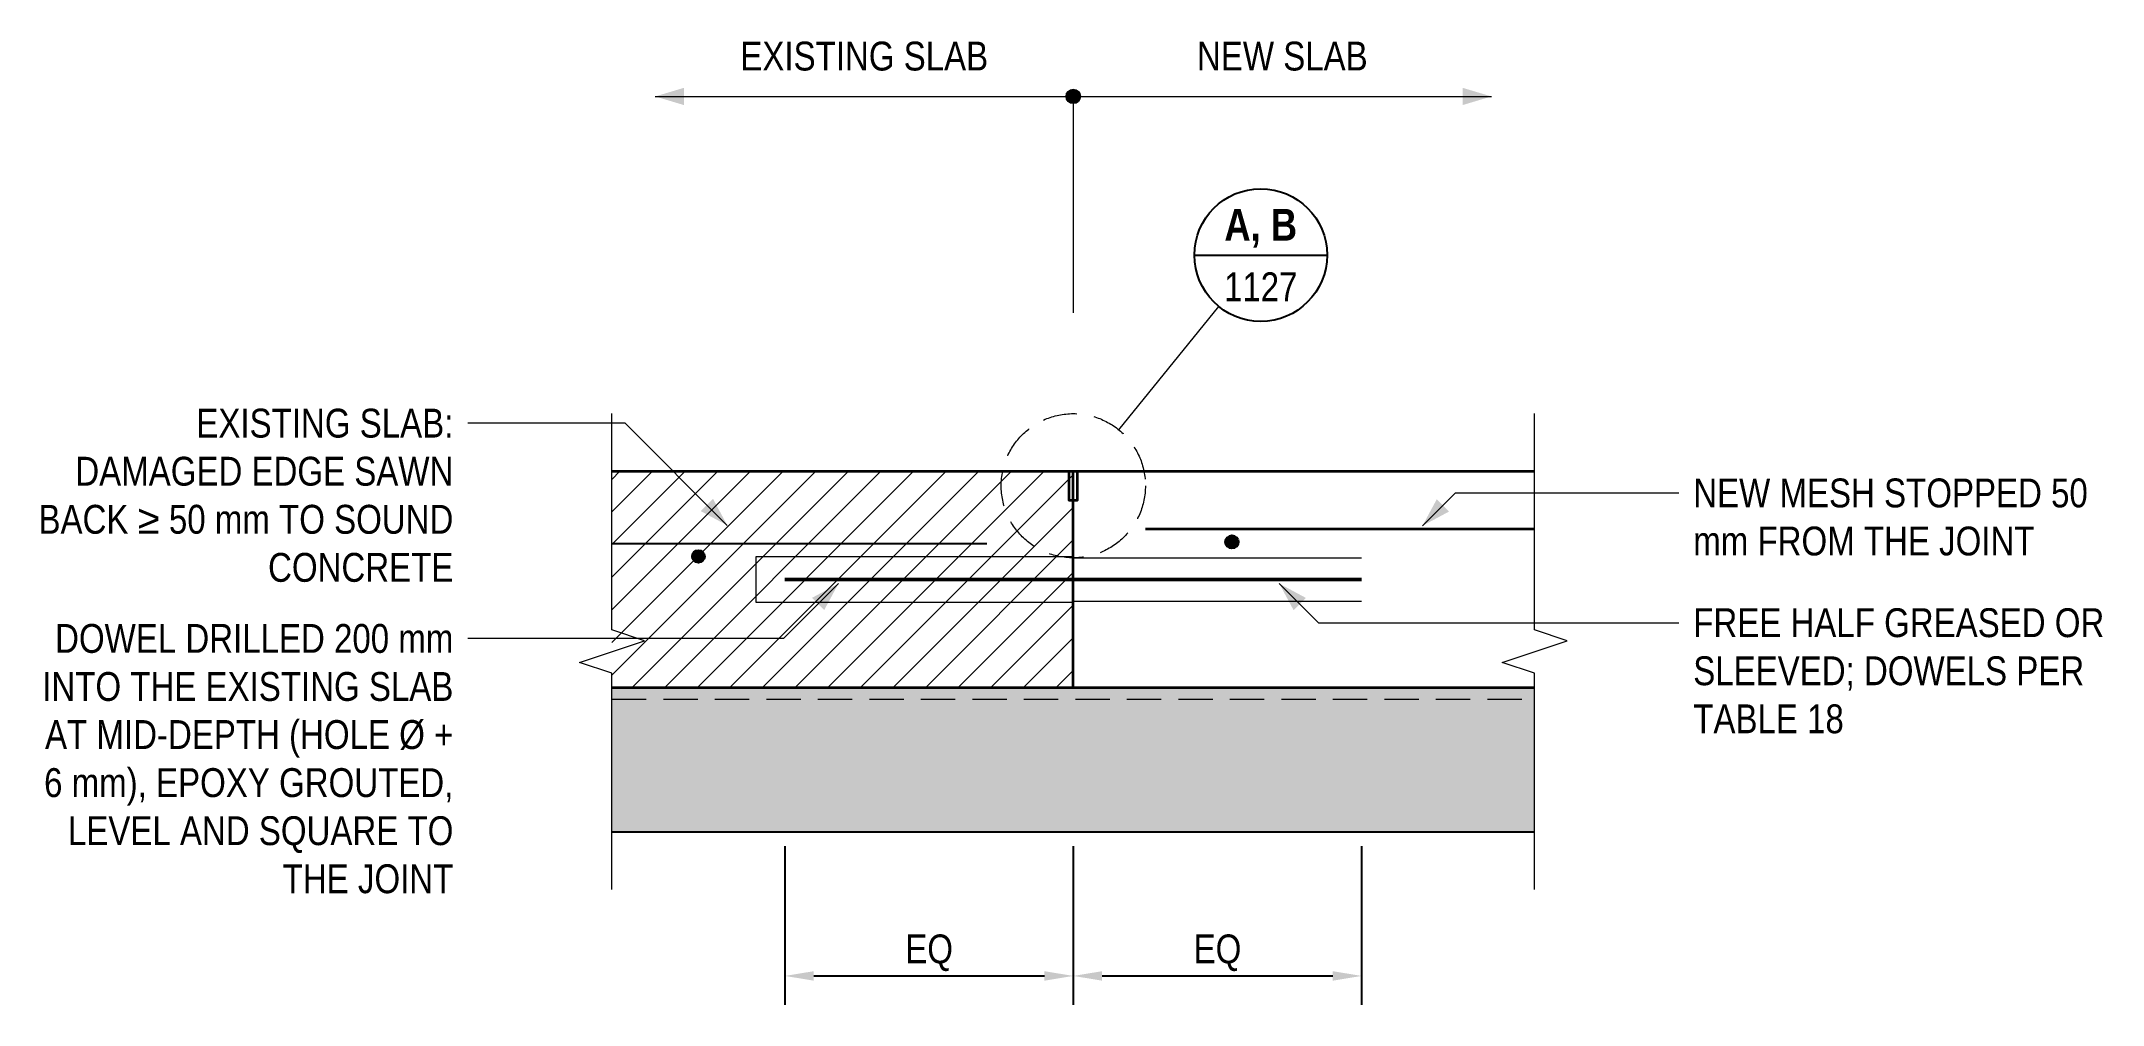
# Model space of a CAD drawing. Header units: millimetres. Extents: x -716 to 714, y -116220 to -115552.
import ezdxf
from ezdxf.enums import TextEntityAlignment as Align

# ---------------------------------------------------------------- set-up
doc = ezdxf.new("R2010")
doc.units = ezdxf.units.MM
doc.header["$LTSCALE"] = 3.75
doc.linetypes.add('HIDDEN', pattern=[9.525, 6.35, -3.175])
for name, color, linetype, lineweight in [('S-ANNO', 3, 'Continuous', 18), ('S-BREAK', 8, 'Continuous', 18), ('S-CONC', 4, 'Continuous', 35), ('S-DIMS', 2, 'Continuous', 18), ('S-DWL', 1, 'Continuous', 50), ('S-DWL-SLV', 8, 'Continuous', 18), ('S-HATCH', 9, 'Continuous', 13), ('S-HATCH-SAND', 7, 'Continuous', 18), ('S-MEMB', 3, 'HIDDEN', 18), ('S-REBR-NF', 252, 'Continuous', 25), ('S-REBR-SEC', 30, 'Continuous', 35), ('S-SOIL', 5, 'Continuous', 25), ('S-SYMB', 6, 'Continuous', 25), ('S-TEXT', 7, 'Continuous', 18), ('S-ZONE-DASH', 8, 'HIDDEN', 18)]:
    doc.layers.add(name, color=color, linetype=linetype, lineweight=lineweight)
doc.styles.add('AN', font='ARIALN_0.TTF')
doc.styles.add('ANB', font='ARIALNB_0.TTF')
doc.dimstyles.new('EIT-10', dxfattribs={"dimscale": 10, "dimtxt": 2, "dimasz": 2, "dimexe": 2, "dimexo": 1, "dimgap": 0.6, "dimtad": 1, "dimdec": 0, "dimtxsty": 'AN', "dimcen": 2.5, "dimclrd": 2, "dimclre": 8, "dimclrt": 7, "dimazin": 3, "dimtfac": 1, "dimtmove": 1, "dimatfit": 3, "dimlwd": -1, "dimlwe": -1, "dimarcsym": 0})

msp = doc.modelspace()

# ---------------------------------------------------------------- hatches: boundary and pattern name
at = {"layer": 'S-ANNO'}
h = msp.add_hatch(color=256, dxfattribs=at)
h.dxf.hatch_style = 1
edge = h.paths.add_edge_path()
edge.add_arc((0, -115590), 5, 0, 360)
at = {"layer": 'S-HATCH'}
h = msp.add_hatch(dxfattribs=at)
h.set_pattern_fill('ANSI31', color=256, scale=5.03937)
h.paths.add_polyline_path([(-320, -116000), (0, -116000), (0, -115850), (-320, -115850)])
at = {"layer": 'S-HATCH-SAND'}
h = msp.add_hatch(dxfattribs=at)
h.set_pattern_fill('AR-SAND', color=256, scale=0.15)
h.paths.add_polyline_path([(-320, -116000), (320, -116000), (320, -116100), (-320, -116100)])
at = {"layer": 'S-REBR-NF'}
h = msp.add_hatch(color=256, dxfattribs=at)
h.dxf.hatch_style = 1
edge = h.paths.add_edge_path()
edge.add_arc((-260, -115909), 4.4, 0, 360)
at = {"layer": 'S-REBR-SEC'}
h = msp.add_hatch(color=256, dxfattribs=at)
h.dxf.hatch_style = 1
edge = h.paths.add_edge_path()
edge.add_arc((110, -115899), 4.4, 0, 360)

# ---------------------------------------------------------------- linework, layer by layer
at = {"layer": 'S-ANNO'}
for p, q in [((-290, -115590), (290, -115590)), ((0, -115590), (0, -115740)), ((31.5, -115821.2), (101, -115735.7))]:
    msp.add_line(p, q, dxfattribs=at)
at = {"layer": 'S-ANNO', "flags": 128}
for points in [[(-240, -115887.5), (-310.9, -115816.6), (-390, -115816.6), (-420, -115816.6)], [(242.2, -115887.8), (265, -115865), (390, -115865), (420, -115865)], [(-162.9, -115927.9), (-200.9, -115965.9), (-390, -115965.9), (-420, -115965.9)], [(142.9, -115927.9), (170, -115955), (390, -115955), (420, -115955)]]:
    msp.add_lwpolyline(points, dxfattribs=at)
at = {"layer": 'S-ANNO'}
msp.add_circle((0, -115590), 5, dxfattribs=at)
for points in [[(-290, -115590), (-270, -115596), (-270, -115584)], [(290, -115590), (270, -115584), (270, -115596)], [(-240, -115887.5), (-249.9, -115869.1), (-258.4, -115877.6)], [(242.2, -115887.8), (260.6, -115877.9), (252.1, -115869.4)], [(-162.9, -115927.9), (-181.3, -115937.8), (-172.8, -115946.3)], [(142.9, -115927.9), (152.8, -115946.3), (161.3, -115937.8)]]:
    msp.add_solid(points, dxfattribs=at)
at = {"layer": 'S-BREAK', "flags": 128}
for points in [[(-320, -116140), (-320, -115990), (-342.5, -115982.5), (-297.5, -115967.5), (-320, -115960), (-320, -115810)], [(320, -116140), (320, -115990), (297.5, -115982.5), (342.5, -115967.5), (320, -115960), (320, -115810)]]:
    msp.add_lwpolyline(points, dxfattribs=at)
at = {"layer": 'S-CONC'}
for p, q in [((-320, -115850), (0, -115850)), ((0, -116000), (0, -115850)), ((0, -115850), (320, -115850)), ((0, -116000), (0, -115850)), ((-320, -116000), (0, -116000)), ((0, -116000), (320, -116000))]:
    msp.add_line(p, q, dxfattribs=at)
at = {"layer": 'S-CONC', "flags": 128}
msp.add_lwpolyline([(-3, -115850), (-3, -115870), (3, -115870), (3, -115850)], dxfattribs=at)
at = {"layer": 'S-DWL', "flags": 128}
msp.add_lwpolyline([(-200, -115925), (200, -115925)], dxfattribs=at)
at = {"layer": 'S-DWL-SLV'}
for p, q in [((0, -115910), (200, -115910)), ((0, -115940), (200, -115940))]:
    msp.add_line(p, q, dxfattribs=at)
at = {"layer": 'S-DWL-SLV', "flags": 128}
msp.add_lwpolyline([(0, -115941), (-220, -115941), (-220, -115909), (0, -115909)], dxfattribs=at)
at = {"layer": 'S-MEMB', "flags": 128}
msp.add_lwpolyline([(-320, -116008), (320, -116008)], dxfattribs=at)
at = {"layer": 'S-REBR-NF', "flags": 128}
msp.add_lwpolyline([(-320, -115900), (-60, -115900)], dxfattribs=at)
at = {"layer": 'S-REBR-NF'}
msp.add_circle((-260, -115909), 4.4, dxfattribs=at)
at = {"layer": 'S-REBR-SEC', "flags": 128}
msp.add_lwpolyline([(50, -115890), (320, -115890)], dxfattribs=at)
at = {"layer": 'S-REBR-SEC'}
msp.add_circle((110, -115899), 4.4, dxfattribs=at)
at = {"layer": 'S-SOIL', "flags": 128}
msp.add_lwpolyline([(-320, -116100), (320, -116100)], dxfattribs=at)
at = {"layer": 'S-SYMB'}
msp.add_line((84, -115700), (176, -115700), dxfattribs=at)
msp.add_circle((130, -115700), 46, dxfattribs=at)
at = {"layer": 'S-ZONE-DASH'}
msp.add_circle((0, -115860), 50, dxfattribs=at)

# ---------------------------------------------------------------- texts
at = {"layer": 'S-TEXT', "style": 'AN'}
for s, p in [('EXISTING SLAB', (-145, -115578)), ('NEW SLAB', (145, -115578))]:
    msp.add_text(s, height=20, dxfattribs=at).set_placement(p, align=Align.BOTTOM_CENTER)
at = {"layer": 'S-TEXT'}
for s, height, style, p in [('A, B', 22, 'ANB', (130, -115679)), ('1127', 20, 'AN', (130, -115722))]:
    msp.add_text(s, height=height, dxfattribs=dict(at, style=style)).set_placement(p, align=Align.MIDDLE_CENTER)
at = {"layer": 'S-TEXT', "char_height": 20, "style": 'AN'}
for s, insert, width, attachment_point in [('EXISTING SLAB:\\PDAMAGED EDGE SAWN\\PBACK ≥ 50 mm TO SOUND\\PCONCRETE', (-430, -115806.6), 304.273, 3), ('NEW MESH STOPPED 50\\Pmm FROM THE JOINT', (430, -115855), 289.645, 1), ('FREE HALF GREASED OR\\PSLEEVED; DOWELS PER\\PTABLE 18', (430, -115945), 301.549, 1), ('DOWEL DRILLED 200 mm\\PINTO THE EXISTING SLAB\\PAT MID-DEPTH (HOLE Ø +\\P6 mm), EPOXY GROUTED,\\PLEVEL AND SQUARE TO\\PTHE JOINT', (-430, -115955.9), 301.592, 3)]:
    msp.add_mtext(s, dxfattribs=dict(at, insert=insert, width=width, attachment_point=attachment_point))

# ---------------------------------------------------------------- dimensions: what is measured, and where the dimension line sits
at = {"layer": 'S-DIMS'}
for base, p1, p2 in [((-200, -116200), (-200, -116100), (0, -116100)), ((0, -116200), (0, -116100), (200, -116100))]:
    msp.add_linear_dim(base=base, p1=p1, p2=p2, text='EQ', dimstyle='EIT-10', dxfattribs=at).render()

doc.saveas('drawing.dxf')
